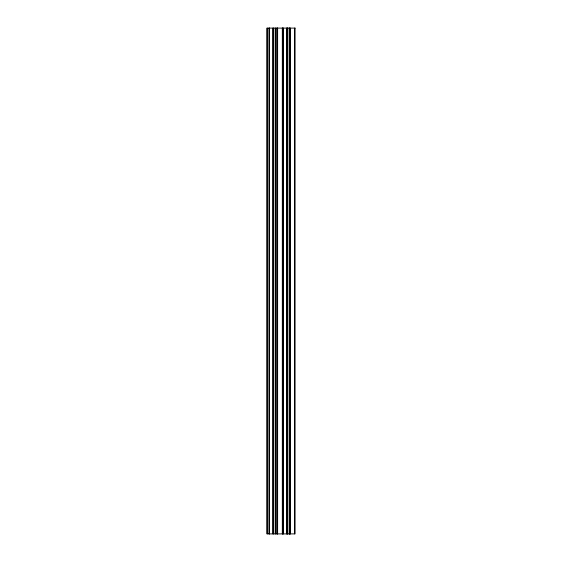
<?xml version="1.0" encoding="UTF-8"?>
<svg xmlns="http://www.w3.org/2000/svg" width="562" height="562" viewBox="0 0 562 562"><rect width="100%" height="100%" fill="white"/><g stroke="black" fill="none" stroke-linecap="round" stroke-linejoin="round"><path stroke-width="0.84" d="M294.523 28.1L294.523 533.9M290.273 28.1L290.273 533.9M289.809 28.1L289.809 533.9M289.514 28.1L289.514 533.9M289.135 28.1L289.135 533.9M287.512 28.1L287.512 533.9M287.28 28.1L287.28 533.9M287.098 28.1L287.098 533.9M286.992 28.1L286.992 533.9M286.782 28.1L286.782 533.9M283.185 28.1L283.185 533.9M283.051 28.1L283.051 533.9M282.911 28.1L282.911 533.9M282.742 28.1L282.812 533.9M282.307 28.1L282.307 533.9M277.635 28.1L277.635 533.9M277.452 28.1L277.452 533.9M277.136 28.1L277.136 533.9M276.918 28.1L276.918 533.9M275.556 28.1L275.556 533.9M275.197 28.1L275.197 533.9M273.287 28.1L273.287 533.9M273.209 28.1L273.209 533.9M272.879 28.1L272.879 533.9M269.451 28.1L269.451 533.9M269.24 28.1L269.24 533.9M269.1 28.1L269.1 533.9M267.21 28.1L267.21 533.9M295.078 28.1L266.922 28.1L266.922 533.9L295.078 533.9L295.078 28.1M289.978 533.9L289.978 28.1L289.922 533.9"/></g></svg>
